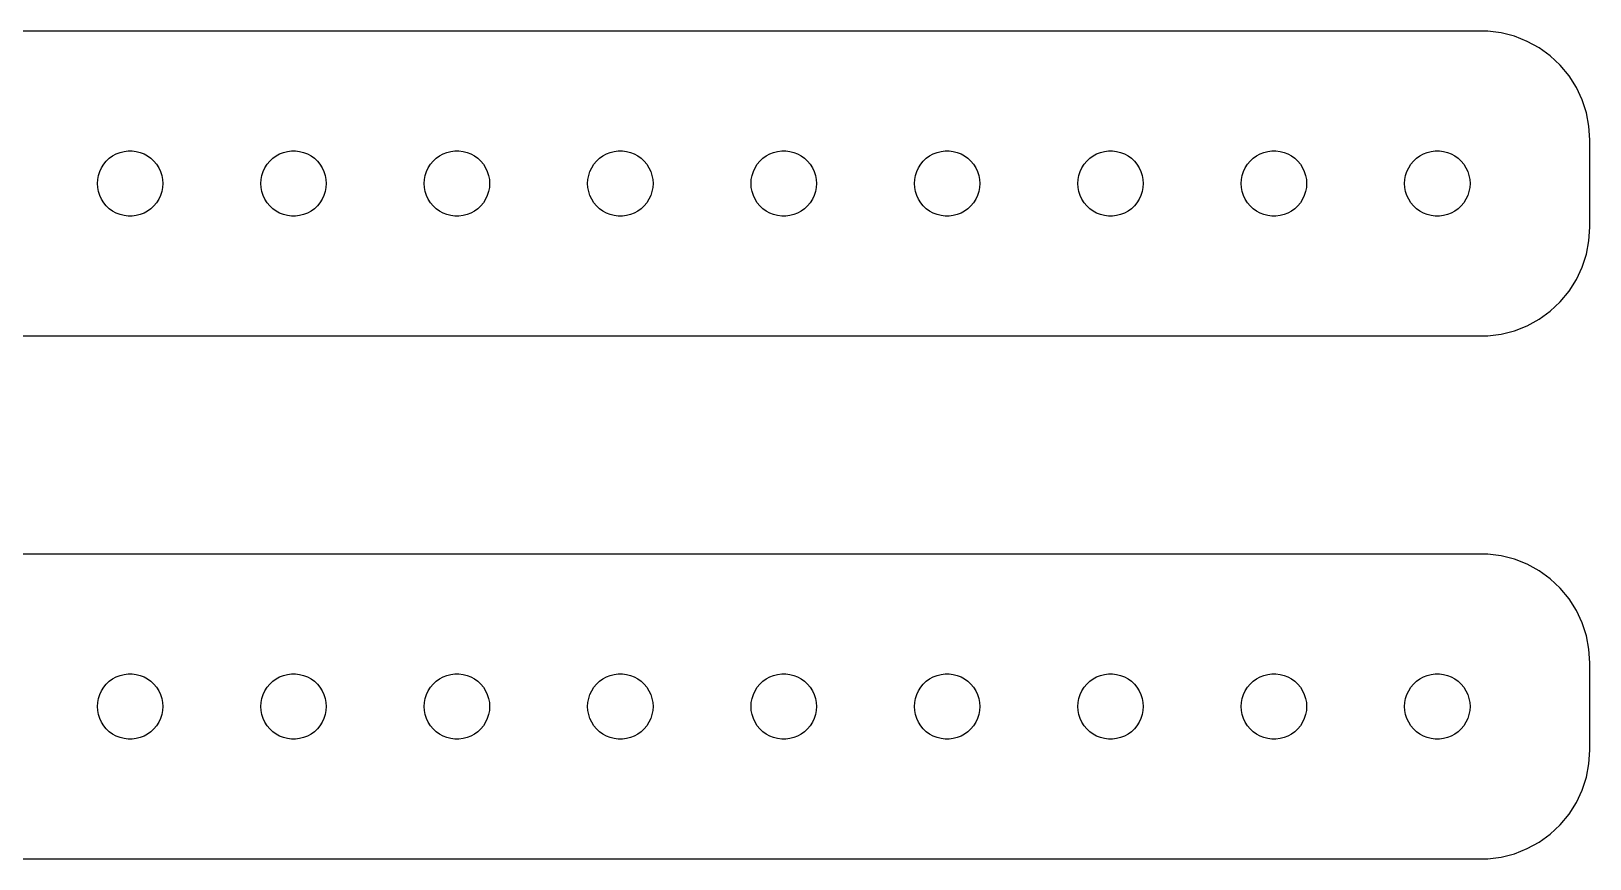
# Model space of a CAD drawing. Header units: metres. Extents: x -142 to 142, y 113 to 223.
# Drawn here: x 70.5 to 142, y 113 to 151 of the extents above; entities that cross this region are included whole.
import ezdxf

# ---------------------------------------------------------------- set-up
doc = ezdxf.new("R2010")
doc.units = ezdxf.units.M

msp = doc.modelspace()

# ---------------------------------------------------------------- linework, layer by layer
for p, q in [((137.314, 150.99), (-137.314, 150.99)), ((137.937, 150.911), (137.314, 150.99)), ((138.545, 150.755), (137.937, 150.911)), ((139.129, 150.524), (138.545, 150.755)), ((139.679, 150.222), (139.129, 150.524)), ((140.187, 149.853), (139.679, 150.222)), ((140.645, 149.423), (140.187, 149.853)), ((141.045, 148.939), (140.645, 149.423)), ((141.382, 148.409), (141.045, 148.939)), ((141.649, 147.841), (141.382, 148.409)), ((141.843, 147.243), (141.649, 147.841)), ((141.961, 146.627), (141.843, 147.243)), ((142, 146), (141.961, 146.627)), ((142, 142), (142, 146)), ((74.0439, 145.156), (74.1963, 145.266)), ((74.1963, 145.266), (74.3613, 145.357)), ((74.3613, 145.357), (74.5365, 145.427)), ((74.5365, 145.427), (74.7189, 145.473)), ((74.7189, 145.473), (74.9058, 145.497)), ((74.9058, 145.497), (75.0942, 145.497)), ((75.0942, 145.497), (75.2811, 145.473)), ((75.2811, 145.473), (75.4635, 145.427)), ((75.4635, 145.427), (75.6387, 145.357)), ((75.6387, 145.357), (75.8037, 145.266)), ((75.8037, 145.266), (75.9561, 145.156)), ((81.5439, 145.156), (81.6963, 145.266)), ((81.6963, 145.266), (81.8613, 145.357)), ((81.8613, 145.357), (82.0365, 145.427)), ((82.0365, 145.427), (82.2189, 145.473)), ((82.2189, 145.473), (82.4058, 145.497)), ((82.4058, 145.497), (82.5942, 145.497)), ((82.5942, 145.497), (82.7811, 145.473)), ((82.7811, 145.473), (82.9635, 145.427)), ((82.9635, 145.427), (83.1387, 145.357)), ((83.1387, 145.357), (83.3037, 145.266)), ((83.3037, 145.266), (83.4561, 145.156)), ((89.0439, 145.156), (89.1963, 145.266)), ((89.1963, 145.266), (89.3613, 145.357)), ((89.3613, 145.357), (89.5365, 145.427)), ((89.5365, 145.427), (89.7189, 145.473)), ((89.7189, 145.473), (89.9058, 145.497)), ((89.9058, 145.497), (90.0942, 145.497)), ((90.0942, 145.497), (90.2811, 145.473)), ((90.2811, 145.473), (90.4635, 145.427)), ((90.4635, 145.427), (90.6387, 145.357)), ((90.6387, 145.357), (90.8037, 145.266)), ((90.8037, 145.266), (90.9561, 145.156)), ((96.5439, 145.156), (96.6963, 145.266)), ((96.6963, 145.266), (96.8613, 145.357)), ((96.8613, 145.357), (97.0365, 145.427)), ((97.0365, 145.427), (97.2189, 145.473)), ((97.2189, 145.473), (97.4058, 145.497)), ((97.4058, 145.497), (97.5942, 145.497)), ((97.5942, 145.497), (97.7811, 145.473)), ((97.7811, 145.473), (97.9635, 145.427)), ((97.9635, 145.427), (98.1387, 145.357)), ((98.1387, 145.357), (98.3037, 145.266)), ((98.3037, 145.266), (98.4561, 145.156)), ((104.044, 145.156), (104.196, 145.266)), ((104.196, 145.266), (104.361, 145.357)), ((104.361, 145.357), (104.536, 145.427)), ((104.536, 145.427), (104.719, 145.473)), ((104.719, 145.473), (104.906, 145.497)), ((104.906, 145.497), (105.094, 145.497)), ((105.094, 145.497), (105.281, 145.473)), ((105.281, 145.473), (105.464, 145.427)), ((105.464, 145.427), (105.639, 145.357)), ((105.639, 145.357), (105.804, 145.266)), ((105.804, 145.266), (105.956, 145.156)), ((111.544, 145.156), (111.696, 145.266)), ((111.696, 145.266), (111.861, 145.357)), ((111.861, 145.357), (112.036, 145.427)), ((112.036, 145.427), (112.219, 145.473)), ((112.219, 145.473), (112.406, 145.497)), ((112.406, 145.497), (112.594, 145.497)), ((112.594, 145.497), (112.781, 145.473)), ((112.781, 145.473), (112.964, 145.427)), ((112.964, 145.427), (113.139, 145.357)), ((113.139, 145.357), (113.304, 145.266)), ((113.304, 145.266), (113.456, 145.156)), ((119.044, 145.156), (119.196, 145.266)), ((119.196, 145.266), (119.361, 145.357)), ((119.361, 145.357), (119.536, 145.427)), ((119.536, 145.427), (119.719, 145.473)), ((119.719, 145.473), (119.906, 145.497)), ((119.906, 145.497), (120.094, 145.497)), ((120.094, 145.497), (120.281, 145.473)), ((120.281, 145.473), (120.464, 145.427)), ((120.464, 145.427), (120.639, 145.357)), ((120.639, 145.357), (120.804, 145.266)), ((120.804, 145.266), (120.956, 145.156)), ((126.544, 145.156), (126.696, 145.266)), ((126.696, 145.266), (126.861, 145.357)), ((126.861, 145.357), (127.036, 145.427)), ((127.036, 145.427), (127.219, 145.473)), ((127.219, 145.473), (127.406, 145.497)), ((127.406, 145.497), (127.594, 145.497)), ((127.594, 145.497), (127.781, 145.473)), ((127.781, 145.473), (127.964, 145.427)), ((127.964, 145.427), (128.139, 145.357)), ((128.139, 145.357), (128.304, 145.266)), ((128.304, 145.266), (128.456, 145.156)), ((134.044, 145.156), (134.196, 145.266)), ((134.196, 145.266), (134.361, 145.357)), ((134.361, 145.357), (134.536, 145.427)), ((134.536, 145.427), (134.719, 145.473)), ((134.719, 145.473), (134.906, 145.497)), ((134.906, 145.497), (135.094, 145.497)), ((135.094, 145.497), (135.281, 145.473)), ((135.281, 145.473), (135.464, 145.427)), ((135.464, 145.427), (135.639, 145.357)), ((135.639, 145.357), (135.804, 145.266)), ((135.804, 145.266), (135.956, 145.156)), ((73.5471, 144.373), (73.6053, 144.552)), ((73.6053, 144.552), (73.6855, 144.723)), ((73.6855, 144.723), (73.7865, 144.882)), ((73.7865, 144.882), (73.9065, 145.027)), ((73.9065, 145.027), (74.0439, 145.156)), ((75.9561, 145.156), (76.0934, 145.027)), ((76.0934, 145.027), (76.2135, 144.882)), ((76.2135, 144.882), (76.3145, 144.723)), ((76.3145, 144.723), (76.3947, 144.552)), ((76.3947, 144.552), (76.4529, 144.373)), ((81.0471, 144.373), (81.1053, 144.552)), ((81.1053, 144.552), (81.1855, 144.723)), ((81.1855, 144.723), (81.2865, 144.882)), ((81.2865, 144.882), (81.4065, 145.027)), ((81.4065, 145.027), (81.5439, 145.156)), ((83.4561, 145.156), (83.5934, 145.027)), ((83.5934, 145.027), (83.7135, 144.882)), ((83.7135, 144.882), (83.8145, 144.723)), ((83.8145, 144.723), (83.8947, 144.552)), ((83.8947, 144.552), (83.9529, 144.373)), ((88.5471, 144.373), (88.6053, 144.552)), ((88.6053, 144.552), (88.6855, 144.723)), ((88.6855, 144.723), (88.7865, 144.882)), ((88.7865, 144.882), (88.9065, 145.027)), ((88.9065, 145.027), (89.0439, 145.156)), ((90.9561, 145.156), (91.0934, 145.027)), ((91.0934, 145.027), (91.2135, 144.882)), ((91.2135, 144.882), (91.3145, 144.723)), ((91.3145, 144.723), (91.3947, 144.552)), ((91.3947, 144.552), (91.4529, 144.373)), ((96.0471, 144.373), (96.1053, 144.552)), ((96.1053, 144.552), (96.1855, 144.723)), ((96.1855, 144.723), (96.2865, 144.882)), ((96.2865, 144.882), (96.4065, 145.027)), ((96.4065, 145.027), (96.5439, 145.156)), ((98.4561, 145.156), (98.5934, 145.027)), ((98.5934, 145.027), (98.7135, 144.882)), ((98.7135, 144.882), (98.8145, 144.723)), ((98.8145, 144.723), (98.8947, 144.552)), ((98.8947, 144.552), (98.9529, 144.373)), ((103.547, 144.373), (103.605, 144.552)), ((103.605, 144.552), (103.686, 144.723)), ((103.686, 144.723), (103.786, 144.882)), ((103.786, 144.882), (103.907, 145.027)), ((103.907, 145.027), (104.044, 145.156)), ((105.956, 145.156), (106.093, 145.027)), ((106.093, 145.027), (106.214, 144.882)), ((106.214, 144.882), (106.314, 144.723)), ((106.314, 144.723), (106.395, 144.552)), ((106.395, 144.552), (106.453, 144.373)), ((111.047, 144.373), (111.105, 144.552)), ((111.105, 144.552), (111.186, 144.723)), ((111.186, 144.723), (111.286, 144.882)), ((111.286, 144.882), (111.407, 145.027)), ((111.407, 145.027), (111.544, 145.156)), ((113.456, 145.156), (113.593, 145.027)), ((113.593, 145.027), (113.714, 144.882)), ((113.714, 144.882), (113.814, 144.723)), ((113.814, 144.723), (113.895, 144.552)), ((113.895, 144.552), (113.953, 144.373)), ((118.547, 144.373), (118.605, 144.552)), ((118.605, 144.552), (118.686, 144.723)), ((118.686, 144.723), (118.786, 144.882)), ((118.786, 144.882), (118.907, 145.027)), ((118.907, 145.027), (119.044, 145.156)), ((120.956, 145.156), (121.093, 145.027)), ((121.093, 145.027), (121.214, 144.882)), ((121.214, 144.882), (121.314, 144.723)), ((121.314, 144.723), (121.395, 144.552)), ((121.395, 144.552), (121.453, 144.373)), ((126.047, 144.373), (126.105, 144.552)), ((126.105, 144.552), (126.186, 144.723)), ((126.186, 144.723), (126.286, 144.882)), ((126.286, 144.882), (126.407, 145.027)), ((126.407, 145.027), (126.544, 145.156)), ((128.456, 145.156), (128.593, 145.027)), ((128.593, 145.027), (128.714, 144.882)), ((128.714, 144.882), (128.814, 144.723)), ((128.814, 144.723), (128.895, 144.552)), ((128.895, 144.552), (128.953, 144.373)), ((133.547, 144.373), (133.605, 144.552)), ((133.605, 144.552), (133.686, 144.723)), ((133.686, 144.723), (133.786, 144.882)), ((133.786, 144.882), (133.907, 145.027)), ((133.907, 145.027), (134.044, 145.156)), ((135.956, 145.156), (136.093, 145.027)), ((136.093, 145.027), (136.214, 144.882)), ((136.214, 144.882), (136.314, 144.723)), ((136.314, 144.723), (136.395, 144.552)), ((136.395, 144.552), (136.453, 144.373)), ((73.5, 144), (73.5118, 144.188)), ((73.5118, 143.812), (73.5, 144)), ((73.5118, 144.188), (73.5471, 144.373)), ((73.5471, 143.627), (73.5118, 143.812)), ((76.4529, 144.373), (76.4882, 144.188)), ((76.4882, 143.812), (76.4529, 143.627)), ((76.4882, 144.188), (76.5, 144)), ((76.5, 144), (76.4882, 143.812)), ((81, 144), (81.0118, 144.188)), ((81.0118, 143.812), (81, 144)), ((81.0118, 144.188), (81.0471, 144.373)), ((81.0471, 143.627), (81.0118, 143.812)), ((83.9529, 144.373), (83.9882, 144.188)), ((83.9882, 143.812), (83.9529, 143.627)), ((83.9882, 144.188), (84, 144)), ((84, 144), (83.9882, 143.812)), ((88.5, 144), (88.5118, 144.188)), ((88.5118, 143.812), (88.5, 144)), ((88.5118, 144.188), (88.5471, 144.373)), ((88.5471, 143.627), (88.5118, 143.812)), ((91.4529, 144.373), (91.4882, 144.188)), ((91.4882, 143.812), (91.4529, 143.627)), ((91.4882, 144.188), (91.5, 144)), ((91.5, 144), (91.4882, 143.812)), ((96, 144), (96.0118, 144.188)), ((96.0118, 143.812), (96, 144)), ((96.0118, 144.188), (96.0471, 144.373)), ((96.0471, 143.627), (96.0118, 143.812)), ((98.9529, 144.373), (98.9882, 144.188)), ((98.9882, 143.812), (98.9529, 143.627)), ((98.9882, 144.188), (99, 144)), ((99, 144), (98.9882, 143.812)), ((103.5, 144), (103.512, 144.188)), ((103.512, 143.812), (103.5, 144)), ((103.512, 144.188), (103.547, 144.373)), ((103.547, 143.627), (103.512, 143.812)), ((106.453, 144.373), (106.488, 144.188)), ((106.488, 143.812), (106.453, 143.627)), ((106.488, 144.188), (106.5, 144)), ((106.5, 144), (106.488, 143.812)), ((111, 144), (111.012, 144.188)), ((111.012, 143.812), (111, 144)), ((111.012, 144.188), (111.047, 144.373)), ((111.047, 143.627), (111.012, 143.812)), ((113.953, 144.373), (113.988, 144.188)), ((113.988, 143.812), (113.953, 143.627)), ((113.988, 144.188), (114, 144)), ((114, 144), (113.988, 143.812)), ((118.5, 144), (118.512, 144.188)), ((118.512, 143.812), (118.5, 144)), ((118.512, 144.188), (118.547, 144.373)), ((118.547, 143.627), (118.512, 143.812)), ((121.453, 144.373), (121.488, 144.188)), ((121.488, 143.812), (121.453, 143.627)), ((121.488, 144.188), (121.5, 144)), ((121.5, 144), (121.488, 143.812)), ((126, 144), (126.012, 144.188)), ((126.012, 143.812), (126, 144)), ((126.012, 144.188), (126.047, 144.373)), ((126.047, 143.627), (126.012, 143.812)), ((128.953, 144.373), (128.988, 144.188)), ((128.988, 143.812), (128.953, 143.627)), ((128.988, 144.188), (129, 144)), ((129, 144), (128.988, 143.812)), ((133.5, 144), (133.512, 144.188)), ((133.512, 143.812), (133.5, 144)), ((133.512, 144.188), (133.547, 144.373)), ((133.547, 143.627), (133.512, 143.812)), ((136.453, 144.373), (136.488, 144.188)), ((136.488, 143.812), (136.453, 143.627)), ((136.488, 144.188), (136.5, 144)), ((136.5, 144), (136.488, 143.812)), ((73.6053, 143.448), (73.5471, 143.627)), ((73.6855, 143.277), (73.6053, 143.448)), ((73.7865, 143.118), (73.6855, 143.277)), ((73.9065, 142.973), (73.7865, 143.118)), ((76.2135, 143.118), (76.0934, 142.973)), ((76.3145, 143.277), (76.2135, 143.118)), ((76.3947, 143.448), (76.3145, 143.277)), ((76.4529, 143.627), (76.3947, 143.448)), ((81.1053, 143.448), (81.0471, 143.627)), ((81.1855, 143.277), (81.1053, 143.448)), ((81.2865, 143.118), (81.1855, 143.277)), ((81.4065, 142.973), (81.2865, 143.118)), ((83.7135, 143.118), (83.5934, 142.973)), ((83.8145, 143.277), (83.7135, 143.118)), ((83.8947, 143.448), (83.8145, 143.277)), ((83.9529, 143.627), (83.8947, 143.448)), ((88.6053, 143.448), (88.5471, 143.627)), ((88.6855, 143.277), (88.6053, 143.448)), ((88.7865, 143.118), (88.6855, 143.277)), ((88.9065, 142.973), (88.7865, 143.118)), ((91.2135, 143.118), (91.0934, 142.973)), ((91.3145, 143.277), (91.2135, 143.118)), ((91.3947, 143.448), (91.3145, 143.277)), ((91.4529, 143.627), (91.3947, 143.448)), ((96.1053, 143.448), (96.0471, 143.627)), ((96.1855, 143.277), (96.1053, 143.448)), ((96.2865, 143.118), (96.1855, 143.277)), ((96.4065, 142.973), (96.2865, 143.118)), ((98.7135, 143.118), (98.5934, 142.973)), ((98.8145, 143.277), (98.7135, 143.118)), ((98.8947, 143.448), (98.8145, 143.277)), ((98.9529, 143.627), (98.8947, 143.448)), ((103.605, 143.448), (103.547, 143.627)), ((103.686, 143.277), (103.605, 143.448)), ((103.786, 143.118), (103.686, 143.277)), ((103.907, 142.973), (103.786, 143.118)), ((106.214, 143.118), (106.093, 142.973)), ((106.314, 143.277), (106.214, 143.118)), ((106.395, 143.448), (106.314, 143.277)), ((106.453, 143.627), (106.395, 143.448)), ((111.105, 143.448), (111.047, 143.627)), ((111.186, 143.277), (111.105, 143.448)), ((111.286, 143.118), (111.186, 143.277)), ((111.407, 142.973), (111.286, 143.118)), ((113.714, 143.118), (113.593, 142.973)), ((113.814, 143.277), (113.714, 143.118)), ((113.895, 143.448), (113.814, 143.277)), ((113.953, 143.627), (113.895, 143.448)), ((118.605, 143.448), (118.547, 143.627)), ((118.686, 143.277), (118.605, 143.448)), ((118.786, 143.118), (118.686, 143.277)), ((118.907, 142.973), (118.786, 143.118)), ((121.214, 143.118), (121.093, 142.973)), ((121.314, 143.277), (121.214, 143.118)), ((121.395, 143.448), (121.314, 143.277)), ((121.453, 143.627), (121.395, 143.448)), ((126.105, 143.448), (126.047, 143.627)), ((126.186, 143.277), (126.105, 143.448)), ((126.286, 143.118), (126.186, 143.277)), ((126.407, 142.973), (126.286, 143.118)), ((128.714, 143.118), (128.593, 142.973)), ((128.814, 143.277), (128.714, 143.118)), ((128.895, 143.448), (128.814, 143.277)), ((128.953, 143.627), (128.895, 143.448)), ((133.605, 143.448), (133.547, 143.627)), ((133.686, 143.277), (133.605, 143.448)), ((133.786, 143.118), (133.686, 143.277)), ((133.907, 142.973), (133.786, 143.118)), ((136.214, 143.118), (136.093, 142.973)), ((136.314, 143.277), (136.214, 143.118)), ((136.395, 143.448), (136.314, 143.277)), ((136.453, 143.627), (136.395, 143.448)), ((74.0439, 142.844), (73.9065, 142.973)), ((74.1963, 142.734), (74.0439, 142.844)), ((74.3613, 142.643), (74.1963, 142.734)), ((74.5365, 142.573), (74.3613, 142.643)), ((74.7189, 142.527), (74.5365, 142.573)), ((74.9058, 142.503), (74.7189, 142.527)), ((75.0942, 142.503), (74.9058, 142.503)), ((75.2811, 142.527), (75.0942, 142.503)), ((75.4635, 142.573), (75.2811, 142.527)), ((75.6387, 142.643), (75.4635, 142.573)), ((75.8037, 142.734), (75.6387, 142.643)), ((75.9561, 142.844), (75.8037, 142.734)), ((76.0934, 142.973), (75.9561, 142.844)), ((81.5439, 142.844), (81.4065, 142.973)), ((81.6963, 142.734), (81.5439, 142.844)), ((81.8613, 142.643), (81.6963, 142.734)), ((82.0365, 142.573), (81.8613, 142.643)), ((82.2189, 142.527), (82.0365, 142.573)), ((82.4058, 142.503), (82.2189, 142.527)), ((82.5942, 142.503), (82.4058, 142.503)), ((82.7811, 142.527), (82.5942, 142.503)), ((82.9635, 142.573), (82.7811, 142.527)), ((83.1387, 142.643), (82.9635, 142.573)), ((83.3037, 142.734), (83.1387, 142.643)), ((83.4561, 142.844), (83.3037, 142.734)), ((83.5934, 142.973), (83.4561, 142.844)), ((89.0439, 142.844), (88.9065, 142.973)), ((89.1963, 142.734), (89.0439, 142.844)), ((89.3613, 142.643), (89.1963, 142.734)), ((89.5365, 142.573), (89.3613, 142.643)), ((89.7189, 142.527), (89.5365, 142.573)), ((89.9058, 142.503), (89.7189, 142.527)), ((90.0942, 142.503), (89.9058, 142.503)), ((90.2811, 142.527), (90.0942, 142.503)), ((90.4635, 142.573), (90.2811, 142.527)), ((90.6387, 142.643), (90.4635, 142.573)), ((90.8037, 142.734), (90.6387, 142.643)), ((90.9561, 142.844), (90.8037, 142.734)), ((91.0934, 142.973), (90.9561, 142.844)), ((96.5439, 142.844), (96.4065, 142.973)), ((96.6963, 142.734), (96.5439, 142.844)), ((96.8613, 142.643), (96.6963, 142.734)), ((97.0365, 142.573), (96.8613, 142.643)), ((97.2189, 142.527), (97.0365, 142.573)), ((97.4058, 142.503), (97.2189, 142.527)), ((97.5942, 142.503), (97.4058, 142.503)), ((97.7811, 142.527), (97.5942, 142.503)), ((97.9635, 142.573), (97.7811, 142.527)), ((98.1387, 142.643), (97.9635, 142.573)), ((98.3037, 142.734), (98.1387, 142.643)), ((98.4561, 142.844), (98.3037, 142.734)), ((98.5934, 142.973), (98.4561, 142.844)), ((104.044, 142.844), (103.907, 142.973)), ((104.196, 142.734), (104.044, 142.844)), ((104.361, 142.643), (104.196, 142.734)), ((104.536, 142.573), (104.361, 142.643)), ((104.719, 142.527), (104.536, 142.573)), ((104.906, 142.503), (104.719, 142.527)), ((105.094, 142.503), (104.906, 142.503)), ((105.281, 142.527), (105.094, 142.503)), ((105.464, 142.573), (105.281, 142.527)), ((105.639, 142.643), (105.464, 142.573)), ((105.804, 142.734), (105.639, 142.643)), ((105.956, 142.844), (105.804, 142.734)), ((106.093, 142.973), (105.956, 142.844)), ((111.544, 142.844), (111.407, 142.973)), ((111.696, 142.734), (111.544, 142.844)), ((111.861, 142.643), (111.696, 142.734)), ((112.036, 142.573), (111.861, 142.643)), ((112.219, 142.527), (112.036, 142.573)), ((112.406, 142.503), (112.219, 142.527)), ((112.594, 142.503), (112.406, 142.503)), ((112.781, 142.527), (112.594, 142.503)), ((112.964, 142.573), (112.781, 142.527)), ((113.139, 142.643), (112.964, 142.573)), ((113.304, 142.734), (113.139, 142.643)), ((113.456, 142.844), (113.304, 142.734)), ((113.593, 142.973), (113.456, 142.844)), ((119.044, 142.844), (118.907, 142.973)), ((119.196, 142.734), (119.044, 142.844)), ((119.361, 142.643), (119.196, 142.734)), ((119.536, 142.573), (119.361, 142.643)), ((119.719, 142.527), (119.536, 142.573)), ((119.906, 142.503), (119.719, 142.527)), ((120.094, 142.503), (119.906, 142.503)), ((120.281, 142.527), (120.094, 142.503)), ((120.464, 142.573), (120.281, 142.527)), ((120.639, 142.643), (120.464, 142.573)), ((120.804, 142.734), (120.639, 142.643)), ((120.956, 142.844), (120.804, 142.734)), ((121.093, 142.973), (120.956, 142.844)), ((126.544, 142.844), (126.407, 142.973)), ((126.696, 142.734), (126.544, 142.844)), ((126.861, 142.643), (126.696, 142.734)), ((127.036, 142.573), (126.861, 142.643)), ((127.219, 142.527), (127.036, 142.573)), ((127.406, 142.503), (127.219, 142.527)), ((127.594, 142.503), (127.406, 142.503)), ((127.781, 142.527), (127.594, 142.503)), ((127.964, 142.573), (127.781, 142.527)), ((128.139, 142.643), (127.964, 142.573)), ((128.304, 142.734), (128.139, 142.643)), ((128.456, 142.844), (128.304, 142.734)), ((128.593, 142.973), (128.456, 142.844)), ((134.044, 142.844), (133.907, 142.973)), ((134.196, 142.734), (134.044, 142.844)), ((134.361, 142.643), (134.196, 142.734)), ((134.536, 142.573), (134.361, 142.643)), ((134.719, 142.527), (134.536, 142.573)), ((134.906, 142.503), (134.719, 142.527)), ((135.094, 142.503), (134.906, 142.503)), ((135.281, 142.527), (135.094, 142.503)), ((135.464, 142.573), (135.281, 142.527)), ((135.639, 142.643), (135.464, 142.573)), ((135.804, 142.734), (135.639, 142.643)), ((135.956, 142.844), (135.804, 142.734)), ((136.093, 142.973), (135.956, 142.844)), ((141.961, 141.373), (142, 142)), ((141.843, 140.757), (141.961, 141.373)), ((141.649, 140.159), (141.843, 140.757)), ((141.045, 139.061), (141.382, 139.591)), ((141.382, 139.591), (141.649, 140.159)), ((140.645, 138.577), (141.045, 139.061)), ((139.679, 137.778), (140.187, 138.147)), ((140.187, 138.147), (140.645, 138.577)), ((138.545, 137.245), (139.129, 137.476)), ((139.129, 137.476), (139.679, 137.778)), ((-137.314, 137.01), (137.314, 137.01)), ((137.314, 137.01), (137.937, 137.089)), ((137.937, 137.089), (138.545, 137.245)), ((137.314, 126.99), (-137.314, 126.99)), ((137.937, 126.911), (137.314, 126.99)), ((138.545, 126.755), (137.937, 126.911)), ((139.129, 126.524), (138.545, 126.755)), ((139.679, 126.222), (139.129, 126.524)), ((140.187, 125.853), (139.679, 126.222)), ((140.645, 125.423), (140.187, 125.853)), ((141.045, 124.939), (140.645, 125.423)), ((141.382, 124.409), (141.045, 124.939)), ((141.649, 123.841), (141.382, 124.409)), ((141.843, 123.243), (141.649, 123.841)), ((141.961, 122.627), (141.843, 123.243)), ((142, 122), (141.961, 122.627)), ((142, 118), (142, 122)), ((73.7865, 120.882), (73.9065, 121.027)), ((73.9065, 121.027), (74.0439, 121.156)), ((74.0439, 121.156), (74.1963, 121.266)), ((74.1963, 121.266), (74.3613, 121.357)), ((74.3613, 121.357), (74.5365, 121.427)), ((74.5365, 121.427), (74.7189, 121.473)), ((74.7189, 121.473), (74.9058, 121.497)), ((74.9058, 121.497), (75.0942, 121.497)), ((75.0942, 121.497), (75.2811, 121.473)), ((75.2811, 121.473), (75.4635, 121.427)), ((75.4635, 121.427), (75.6387, 121.357)), ((75.6387, 121.357), (75.8037, 121.266)), ((75.8037, 121.266), (75.9561, 121.156)), ((75.9561, 121.156), (76.0934, 121.027)), ((76.0934, 121.027), (76.2135, 120.882)), ((81.2865, 120.882), (81.4065, 121.027)), ((81.4065, 121.027), (81.5439, 121.156)), ((81.5439, 121.156), (81.6963, 121.266)), ((81.6963, 121.266), (81.8613, 121.357)), ((81.8613, 121.357), (82.0365, 121.427)), ((82.0365, 121.427), (82.2189, 121.473)), ((82.2189, 121.473), (82.4058, 121.497)), ((82.4058, 121.497), (82.5942, 121.497)), ((82.5942, 121.497), (82.7811, 121.473)), ((82.7811, 121.473), (82.9635, 121.427)), ((82.9635, 121.427), (83.1387, 121.357)), ((83.1387, 121.357), (83.3037, 121.266)), ((83.3037, 121.266), (83.4561, 121.156)), ((83.4561, 121.156), (83.5934, 121.027)), ((83.5934, 121.027), (83.7135, 120.882)), ((88.7865, 120.882), (88.9065, 121.027)), ((88.9065, 121.027), (89.0439, 121.156)), ((89.0439, 121.156), (89.1963, 121.266)), ((89.1963, 121.266), (89.3613, 121.357)), ((89.3613, 121.357), (89.5365, 121.427)), ((89.5365, 121.427), (89.7189, 121.473)), ((89.7189, 121.473), (89.9058, 121.497)), ((89.9058, 121.497), (90.0942, 121.497)), ((90.0942, 121.497), (90.2811, 121.473)), ((90.2811, 121.473), (90.4635, 121.427)), ((90.4635, 121.427), (90.6387, 121.357)), ((90.6387, 121.357), (90.8037, 121.266)), ((90.8037, 121.266), (90.9561, 121.156)), ((90.9561, 121.156), (91.0934, 121.027)), ((91.0934, 121.027), (91.2135, 120.882)), ((96.2865, 120.882), (96.4065, 121.027)), ((96.4065, 121.027), (96.5439, 121.156)), ((96.5439, 121.156), (96.6963, 121.266)), ((96.6963, 121.266), (96.8613, 121.357)), ((96.8613, 121.357), (97.0365, 121.427)), ((97.0365, 121.427), (97.2189, 121.473)), ((97.2189, 121.473), (97.4058, 121.497)), ((97.4058, 121.497), (97.5942, 121.497)), ((97.5942, 121.497), (97.7811, 121.473)), ((97.7811, 121.473), (97.9635, 121.427)), ((97.9635, 121.427), (98.1387, 121.357)), ((98.1387, 121.357), (98.3037, 121.266)), ((98.3037, 121.266), (98.4561, 121.156)), ((98.4561, 121.156), (98.5934, 121.027)), ((98.5934, 121.027), (98.7135, 120.882)), ((103.786, 120.882), (103.907, 121.027)), ((103.907, 121.027), (104.044, 121.156)), ((104.044, 121.156), (104.196, 121.266)), ((104.196, 121.266), (104.361, 121.357)), ((104.361, 121.357), (104.536, 121.427)), ((104.536, 121.427), (104.719, 121.473)), ((104.719, 121.473), (104.906, 121.497)), ((104.906, 121.497), (105.094, 121.497)), ((105.094, 121.497), (105.281, 121.473)), ((105.281, 121.473), (105.464, 121.427)), ((105.464, 121.427), (105.639, 121.357)), ((105.639, 121.357), (105.804, 121.266)), ((105.804, 121.266), (105.956, 121.156)), ((105.956, 121.156), (106.093, 121.027)), ((106.093, 121.027), (106.214, 120.882)), ((111.286, 120.882), (111.407, 121.027)), ((111.407, 121.027), (111.544, 121.156)), ((111.544, 121.156), (111.696, 121.266)), ((111.696, 121.266), (111.861, 121.357)), ((111.861, 121.357), (112.036, 121.427)), ((112.036, 121.427), (112.219, 121.473)), ((112.219, 121.473), (112.406, 121.497)), ((112.406, 121.497), (112.594, 121.497)), ((112.594, 121.497), (112.781, 121.473)), ((112.781, 121.473), (112.964, 121.427)), ((112.964, 121.427), (113.139, 121.357)), ((113.139, 121.357), (113.304, 121.266)), ((113.304, 121.266), (113.456, 121.156)), ((113.456, 121.156), (113.593, 121.027)), ((113.593, 121.027), (113.714, 120.882)), ((118.786, 120.882), (118.907, 121.027)), ((118.907, 121.027), (119.044, 121.156)), ((119.044, 121.156), (119.196, 121.266)), ((119.196, 121.266), (119.361, 121.357)), ((119.361, 121.357), (119.536, 121.427)), ((119.536, 121.427), (119.719, 121.473)), ((119.719, 121.473), (119.906, 121.497)), ((119.906, 121.497), (120.094, 121.497)), ((120.094, 121.497), (120.281, 121.473)), ((120.281, 121.473), (120.464, 121.427)), ((120.464, 121.427), (120.639, 121.357)), ((120.639, 121.357), (120.804, 121.266)), ((120.804, 121.266), (120.956, 121.156)), ((120.956, 121.156), (121.093, 121.027)), ((121.093, 121.027), (121.214, 120.882)), ((126.286, 120.882), (126.407, 121.027)), ((126.407, 121.027), (126.544, 121.156)), ((126.544, 121.156), (126.696, 121.266)), ((126.696, 121.266), (126.861, 121.357)), ((126.861, 121.357), (127.036, 121.427)), ((127.036, 121.427), (127.219, 121.473)), ((127.219, 121.473), (127.406, 121.497)), ((127.406, 121.497), (127.594, 121.497)), ((127.594, 121.497), (127.781, 121.473)), ((127.781, 121.473), (127.964, 121.427)), ((127.964, 121.427), (128.139, 121.357)), ((128.139, 121.357), (128.304, 121.266)), ((128.304, 121.266), (128.456, 121.156)), ((128.456, 121.156), (128.593, 121.027)), ((128.593, 121.027), (128.714, 120.882)), ((133.786, 120.882), (133.907, 121.027)), ((133.907, 121.027), (134.044, 121.156)), ((134.044, 121.156), (134.196, 121.266)), ((134.196, 121.266), (134.361, 121.357)), ((134.361, 121.357), (134.536, 121.427)), ((134.536, 121.427), (134.719, 121.473)), ((134.719, 121.473), (134.906, 121.497)), ((134.906, 121.497), (135.094, 121.497)), ((135.094, 121.497), (135.281, 121.473)), ((135.281, 121.473), (135.464, 121.427)), ((135.464, 121.427), (135.639, 121.357)), ((135.639, 121.357), (135.804, 121.266)), ((135.804, 121.266), (135.956, 121.156)), ((135.956, 121.156), (136.093, 121.027)), ((136.093, 121.027), (136.214, 120.882)), ((73.5118, 120.188), (73.5471, 120.373)), ((73.5471, 120.373), (73.6053, 120.552)), ((73.6053, 120.552), (73.6855, 120.723)), ((73.6855, 120.723), (73.7865, 120.882)), ((76.2135, 120.882), (76.3145, 120.723)), ((76.3145, 120.723), (76.3947, 120.552)), ((76.3947, 120.552), (76.4529, 120.373)), ((76.4529, 120.373), (76.4882, 120.188)), ((81.0118, 120.188), (81.0471, 120.373)), ((81.0471, 120.373), (81.1053, 120.552)), ((81.1053, 120.552), (81.1855, 120.723)), ((81.1855, 120.723), (81.2865, 120.882)), ((83.7135, 120.882), (83.8145, 120.723)), ((83.8145, 120.723), (83.8947, 120.552)), ((83.8947, 120.552), (83.9529, 120.373)), ((83.9529, 120.373), (83.9882, 120.188)), ((88.5118, 120.188), (88.5471, 120.373)), ((88.5471, 120.373), (88.6053, 120.552)), ((88.6053, 120.552), (88.6855, 120.723)), ((88.6855, 120.723), (88.7865, 120.882)), ((91.2135, 120.882), (91.3145, 120.723)), ((91.3145, 120.723), (91.3947, 120.552)), ((91.3947, 120.552), (91.4529, 120.373)), ((91.4529, 120.373), (91.4882, 120.188)), ((96.0118, 120.188), (96.0471, 120.373)), ((96.0471, 120.373), (96.1053, 120.552)), ((96.1053, 120.552), (96.1855, 120.723)), ((96.1855, 120.723), (96.2865, 120.882)), ((98.7135, 120.882), (98.8145, 120.723)), ((98.8145, 120.723), (98.8947, 120.552)), ((98.8947, 120.552), (98.9529, 120.373)), ((98.9529, 120.373), (98.9882, 120.188)), ((103.512, 120.188), (103.547, 120.373)), ((103.547, 120.373), (103.605, 120.552)), ((103.605, 120.552), (103.686, 120.723)), ((103.686, 120.723), (103.786, 120.882)), ((106.214, 120.882), (106.314, 120.723)), ((106.314, 120.723), (106.395, 120.552)), ((106.395, 120.552), (106.453, 120.373)), ((106.453, 120.373), (106.488, 120.188)), ((111.012, 120.188), (111.047, 120.373)), ((111.047, 120.373), (111.105, 120.552)), ((111.105, 120.552), (111.186, 120.723)), ((111.186, 120.723), (111.286, 120.882)), ((113.714, 120.882), (113.814, 120.723)), ((113.814, 120.723), (113.895, 120.552)), ((113.895, 120.552), (113.953, 120.373)), ((113.953, 120.373), (113.988, 120.188)), ((118.512, 120.188), (118.547, 120.373)), ((118.547, 120.373), (118.605, 120.552)), ((118.605, 120.552), (118.686, 120.723)), ((118.686, 120.723), (118.786, 120.882)), ((121.214, 120.882), (121.314, 120.723)), ((121.314, 120.723), (121.395, 120.552)), ((121.395, 120.552), (121.453, 120.373)), ((121.453, 120.373), (121.488, 120.188)), ((126.012, 120.188), (126.047, 120.373)), ((126.047, 120.373), (126.105, 120.552)), ((126.105, 120.552), (126.186, 120.723)), ((126.186, 120.723), (126.286, 120.882)), ((128.714, 120.882), (128.814, 120.723)), ((128.814, 120.723), (128.895, 120.552)), ((128.895, 120.552), (128.953, 120.373)), ((128.953, 120.373), (128.988, 120.188)), ((133.512, 120.188), (133.547, 120.373)), ((133.547, 120.373), (133.605, 120.552)), ((133.605, 120.552), (133.686, 120.723)), ((133.686, 120.723), (133.786, 120.882)), ((136.214, 120.882), (136.314, 120.723)), ((136.314, 120.723), (136.395, 120.552)), ((136.395, 120.552), (136.453, 120.373)), ((136.453, 120.373), (136.488, 120.188)), ((73.5, 120), (73.5118, 120.188)), ((73.5118, 119.812), (73.5, 120)), ((73.5471, 119.627), (73.5118, 119.812)), ((73.6053, 119.448), (73.5471, 119.627)), ((76.4529, 119.627), (76.3947, 119.448)), ((76.4882, 119.812), (76.4529, 119.627)), ((76.4882, 120.188), (76.5, 120)), ((76.5, 120), (76.4882, 119.812)), ((81, 120), (81.0118, 120.188)), ((81.0118, 119.812), (81, 120)), ((81.0471, 119.627), (81.0118, 119.812)), ((81.1053, 119.448), (81.0471, 119.627)), ((83.9529, 119.627), (83.8947, 119.448)), ((83.9882, 119.812), (83.9529, 119.627)), ((83.9882, 120.188), (84, 120)), ((84, 120), (83.9882, 119.812)), ((88.5, 120), (88.5118, 120.188)), ((88.5118, 119.812), (88.5, 120)), ((88.5471, 119.627), (88.5118, 119.812)), ((88.6053, 119.448), (88.5471, 119.627)), ((91.4529, 119.627), (91.3947, 119.448)), ((91.4882, 119.812), (91.4529, 119.627)), ((91.4882, 120.188), (91.5, 120)), ((91.5, 120), (91.4882, 119.812)), ((96, 120), (96.0118, 120.188)), ((96.0118, 119.812), (96, 120)), ((96.0471, 119.627), (96.0118, 119.812)), ((96.1053, 119.448), (96.0471, 119.627)), ((98.9529, 119.627), (98.8947, 119.448)), ((98.9882, 119.812), (98.9529, 119.627)), ((98.9882, 120.188), (99, 120)), ((99, 120), (98.9882, 119.812)), ((103.5, 120), (103.512, 120.188)), ((103.512, 119.812), (103.5, 120)), ((103.547, 119.627), (103.512, 119.812)), ((103.605, 119.448), (103.547, 119.627)), ((106.453, 119.627), (106.395, 119.448)), ((106.488, 119.812), (106.453, 119.627)), ((106.488, 120.188), (106.5, 120)), ((106.5, 120), (106.488, 119.812)), ((111, 120), (111.012, 120.188)), ((111.012, 119.812), (111, 120)), ((111.047, 119.627), (111.012, 119.812)), ((111.105, 119.448), (111.047, 119.627)), ((113.953, 119.627), (113.895, 119.448)), ((113.988, 119.812), (113.953, 119.627)), ((113.988, 120.188), (114, 120)), ((114, 120), (113.988, 119.812)), ((118.5, 120), (118.512, 120.188)), ((118.512, 119.812), (118.5, 120)), ((118.547, 119.627), (118.512, 119.812)), ((118.605, 119.448), (118.547, 119.627)), ((121.453, 119.627), (121.395, 119.448)), ((121.488, 119.812), (121.453, 119.627)), ((121.488, 120.188), (121.5, 120)), ((121.5, 120), (121.488, 119.812)), ((126, 120), (126.012, 120.188)), ((126.012, 119.812), (126, 120)), ((126.047, 119.627), (126.012, 119.812)), ((126.105, 119.448), (126.047, 119.627)), ((128.953, 119.627), (128.895, 119.448)), ((128.988, 119.812), (128.953, 119.627)), ((128.988, 120.188), (129, 120)), ((129, 120), (128.988, 119.812)), ((133.5, 120), (133.512, 120.188)), ((133.512, 119.812), (133.5, 120)), ((133.547, 119.627), (133.512, 119.812)), ((133.605, 119.448), (133.547, 119.627)), ((136.453, 119.627), (136.395, 119.448)), ((136.488, 119.812), (136.453, 119.627)), ((136.488, 120.188), (136.5, 120)), ((136.5, 120), (136.488, 119.812)), ((73.6855, 119.277), (73.6053, 119.448)), ((73.7865, 119.118), (73.6855, 119.277)), ((73.9065, 118.973), (73.7865, 119.118)), ((74.0439, 118.844), (73.9065, 118.973)), ((74.1963, 118.734), (74.0439, 118.844)), ((75.9561, 118.844), (75.8037, 118.734)), ((76.0934, 118.973), (75.9561, 118.844)), ((76.2135, 119.118), (76.0934, 118.973)), ((76.3145, 119.277), (76.2135, 119.118)), ((76.3947, 119.448), (76.3145, 119.277)), ((81.1855, 119.277), (81.1053, 119.448)), ((81.2865, 119.118), (81.1855, 119.277)), ((81.4065, 118.973), (81.2865, 119.118)), ((81.5439, 118.844), (81.4065, 118.973)), ((81.6963, 118.734), (81.5439, 118.844)), ((83.4561, 118.844), (83.3037, 118.734)), ((83.5934, 118.973), (83.4561, 118.844)), ((83.7135, 119.118), (83.5934, 118.973)), ((83.8145, 119.277), (83.7135, 119.118)), ((83.8947, 119.448), (83.8145, 119.277)), ((88.6855, 119.277), (88.6053, 119.448)), ((88.7865, 119.118), (88.6855, 119.277)), ((88.9065, 118.973), (88.7865, 119.118)), ((89.0439, 118.844), (88.9065, 118.973)), ((89.1963, 118.734), (89.0439, 118.844)), ((90.9561, 118.844), (90.8037, 118.734)), ((91.0934, 118.973), (90.9561, 118.844)), ((91.2135, 119.118), (91.0934, 118.973)), ((91.3145, 119.277), (91.2135, 119.118)), ((91.3947, 119.448), (91.3145, 119.277)), ((96.1855, 119.277), (96.1053, 119.448)), ((96.2865, 119.118), (96.1855, 119.277)), ((96.4065, 118.973), (96.2865, 119.118)), ((96.5439, 118.844), (96.4065, 118.973)), ((96.6963, 118.734), (96.5439, 118.844)), ((98.4561, 118.844), (98.3037, 118.734)), ((98.5934, 118.973), (98.4561, 118.844)), ((98.7135, 119.118), (98.5934, 118.973)), ((98.8145, 119.277), (98.7135, 119.118)), ((98.8947, 119.448), (98.8145, 119.277)), ((103.686, 119.277), (103.605, 119.448)), ((103.786, 119.118), (103.686, 119.277)), ((103.907, 118.973), (103.786, 119.118)), ((104.044, 118.844), (103.907, 118.973)), ((104.196, 118.734), (104.044, 118.844)), ((105.956, 118.844), (105.804, 118.734)), ((106.093, 118.973), (105.956, 118.844)), ((106.214, 119.118), (106.093, 118.973)), ((106.314, 119.277), (106.214, 119.118)), ((106.395, 119.448), (106.314, 119.277)), ((111.186, 119.277), (111.105, 119.448)), ((111.286, 119.118), (111.186, 119.277)), ((111.407, 118.973), (111.286, 119.118)), ((111.544, 118.844), (111.407, 118.973)), ((111.696, 118.734), (111.544, 118.844)), ((113.456, 118.844), (113.304, 118.734)), ((113.593, 118.973), (113.456, 118.844)), ((113.714, 119.118), (113.593, 118.973)), ((113.814, 119.277), (113.714, 119.118)), ((113.895, 119.448), (113.814, 119.277)), ((118.686, 119.277), (118.605, 119.448)), ((118.786, 119.118), (118.686, 119.277)), ((118.907, 118.973), (118.786, 119.118)), ((119.044, 118.844), (118.907, 118.973)), ((119.196, 118.734), (119.044, 118.844)), ((120.956, 118.844), (120.804, 118.734)), ((121.093, 118.973), (120.956, 118.844)), ((121.214, 119.118), (121.093, 118.973)), ((121.314, 119.277), (121.214, 119.118)), ((121.395, 119.448), (121.314, 119.277)), ((126.186, 119.277), (126.105, 119.448)), ((126.286, 119.118), (126.186, 119.277)), ((126.407, 118.973), (126.286, 119.118)), ((126.544, 118.844), (126.407, 118.973)), ((126.696, 118.734), (126.544, 118.844)), ((128.456, 118.844), (128.304, 118.734)), ((128.593, 118.973), (128.456, 118.844)), ((128.714, 119.118), (128.593, 118.973)), ((128.814, 119.277), (128.714, 119.118)), ((128.895, 119.448), (128.814, 119.277)), ((133.686, 119.277), (133.605, 119.448)), ((133.786, 119.118), (133.686, 119.277)), ((133.907, 118.973), (133.786, 119.118)), ((134.044, 118.844), (133.907, 118.973)), ((134.196, 118.734), (134.044, 118.844)), ((135.956, 118.844), (135.804, 118.734)), ((136.093, 118.973), (135.956, 118.844)), ((136.214, 119.118), (136.093, 118.973)), ((136.314, 119.277), (136.214, 119.118)), ((136.395, 119.448), (136.314, 119.277)), ((74.3613, 118.643), (74.1963, 118.734)), ((74.5365, 118.573), (74.3613, 118.643)), ((74.7189, 118.527), (74.5365, 118.573)), ((74.9058, 118.503), (74.7189, 118.527)), ((75.0942, 118.503), (74.9058, 118.503)), ((75.2811, 118.527), (75.0942, 118.503)), ((75.4635, 118.573), (75.2811, 118.527)), ((75.6387, 118.643), (75.4635, 118.573)), ((75.8037, 118.734), (75.6387, 118.643)), ((81.8613, 118.643), (81.6963, 118.734)), ((82.0365, 118.573), (81.8613, 118.643)), ((82.2189, 118.527), (82.0365, 118.573)), ((82.4058, 118.503), (82.2189, 118.527)), ((82.5942, 118.503), (82.4058, 118.503)), ((82.7811, 118.527), (82.5942, 118.503)), ((82.9635, 118.573), (82.7811, 118.527)), ((83.1387, 118.643), (82.9635, 118.573)), ((83.3037, 118.734), (83.1387, 118.643)), ((89.3613, 118.643), (89.1963, 118.734)), ((89.5365, 118.573), (89.3613, 118.643)), ((89.7189, 118.527), (89.5365, 118.573)), ((89.9058, 118.503), (89.7189, 118.527)), ((90.0942, 118.503), (89.9058, 118.503)), ((90.2811, 118.527), (90.0942, 118.503)), ((90.4635, 118.573), (90.2811, 118.527)), ((90.6387, 118.643), (90.4635, 118.573)), ((90.8037, 118.734), (90.6387, 118.643)), ((96.8613, 118.643), (96.6963, 118.734)), ((97.0365, 118.573), (96.8613, 118.643)), ((97.2189, 118.527), (97.0365, 118.573)), ((97.4058, 118.503), (97.2189, 118.527)), ((97.5942, 118.503), (97.4058, 118.503)), ((97.7811, 118.527), (97.5942, 118.503)), ((97.9635, 118.573), (97.7811, 118.527)), ((98.1387, 118.643), (97.9635, 118.573)), ((98.3037, 118.734), (98.1387, 118.643)), ((104.361, 118.643), (104.196, 118.734)), ((104.536, 118.573), (104.361, 118.643)), ((104.719, 118.527), (104.536, 118.573)), ((104.906, 118.503), (104.719, 118.527)), ((105.094, 118.503), (104.906, 118.503)), ((105.281, 118.527), (105.094, 118.503)), ((105.464, 118.573), (105.281, 118.527)), ((105.639, 118.643), (105.464, 118.573)), ((105.804, 118.734), (105.639, 118.643)), ((111.861, 118.643), (111.696, 118.734)), ((112.036, 118.573), (111.861, 118.643)), ((112.219, 118.527), (112.036, 118.573)), ((112.406, 118.503), (112.219, 118.527)), ((112.594, 118.503), (112.406, 118.503)), ((112.781, 118.527), (112.594, 118.503)), ((112.964, 118.573), (112.781, 118.527)), ((113.139, 118.643), (112.964, 118.573)), ((113.304, 118.734), (113.139, 118.643)), ((119.361, 118.643), (119.196, 118.734)), ((119.536, 118.573), (119.361, 118.643)), ((119.719, 118.527), (119.536, 118.573)), ((119.906, 118.503), (119.719, 118.527)), ((120.094, 118.503), (119.906, 118.503)), ((120.281, 118.527), (120.094, 118.503)), ((120.464, 118.573), (120.281, 118.527)), ((120.639, 118.643), (120.464, 118.573)), ((120.804, 118.734), (120.639, 118.643)), ((126.861, 118.643), (126.696, 118.734)), ((127.036, 118.573), (126.861, 118.643)), ((127.219, 118.527), (127.036, 118.573)), ((127.406, 118.503), (127.219, 118.527)), ((127.594, 118.503), (127.406, 118.503)), ((127.781, 118.527), (127.594, 118.503)), ((127.964, 118.573), (127.781, 118.527)), ((128.139, 118.643), (127.964, 118.573)), ((128.304, 118.734), (128.139, 118.643)), ((134.361, 118.643), (134.196, 118.734)), ((134.536, 118.573), (134.361, 118.643)), ((134.719, 118.527), (134.536, 118.573)), ((134.906, 118.503), (134.719, 118.527)), ((135.094, 118.503), (134.906, 118.503)), ((135.281, 118.527), (135.094, 118.503)), ((135.464, 118.573), (135.281, 118.527)), ((135.639, 118.643), (135.464, 118.573)), ((135.804, 118.734), (135.639, 118.643)), ((141.843, 116.757), (141.961, 117.373)), ((141.961, 117.373), (142, 118)), ((141.649, 116.159), (141.843, 116.757)), ((141.382, 115.591), (141.649, 116.159)), ((141.045, 115.061), (141.382, 115.591)), ((140.187, 114.147), (140.645, 114.577)), ((140.645, 114.577), (141.045, 115.061)), ((139.129, 113.476), (139.679, 113.778)), ((139.679, 113.778), (140.187, 114.147)), ((137.314, 113.01), (137.937, 113.089)), ((137.937, 113.089), (138.545, 113.245)), ((138.545, 113.245), (139.129, 113.476)), ((-137.314, 113.01), (137.314, 113.01))]:
    msp.add_line(p, q)

doc.saveas('drawing.dxf')
